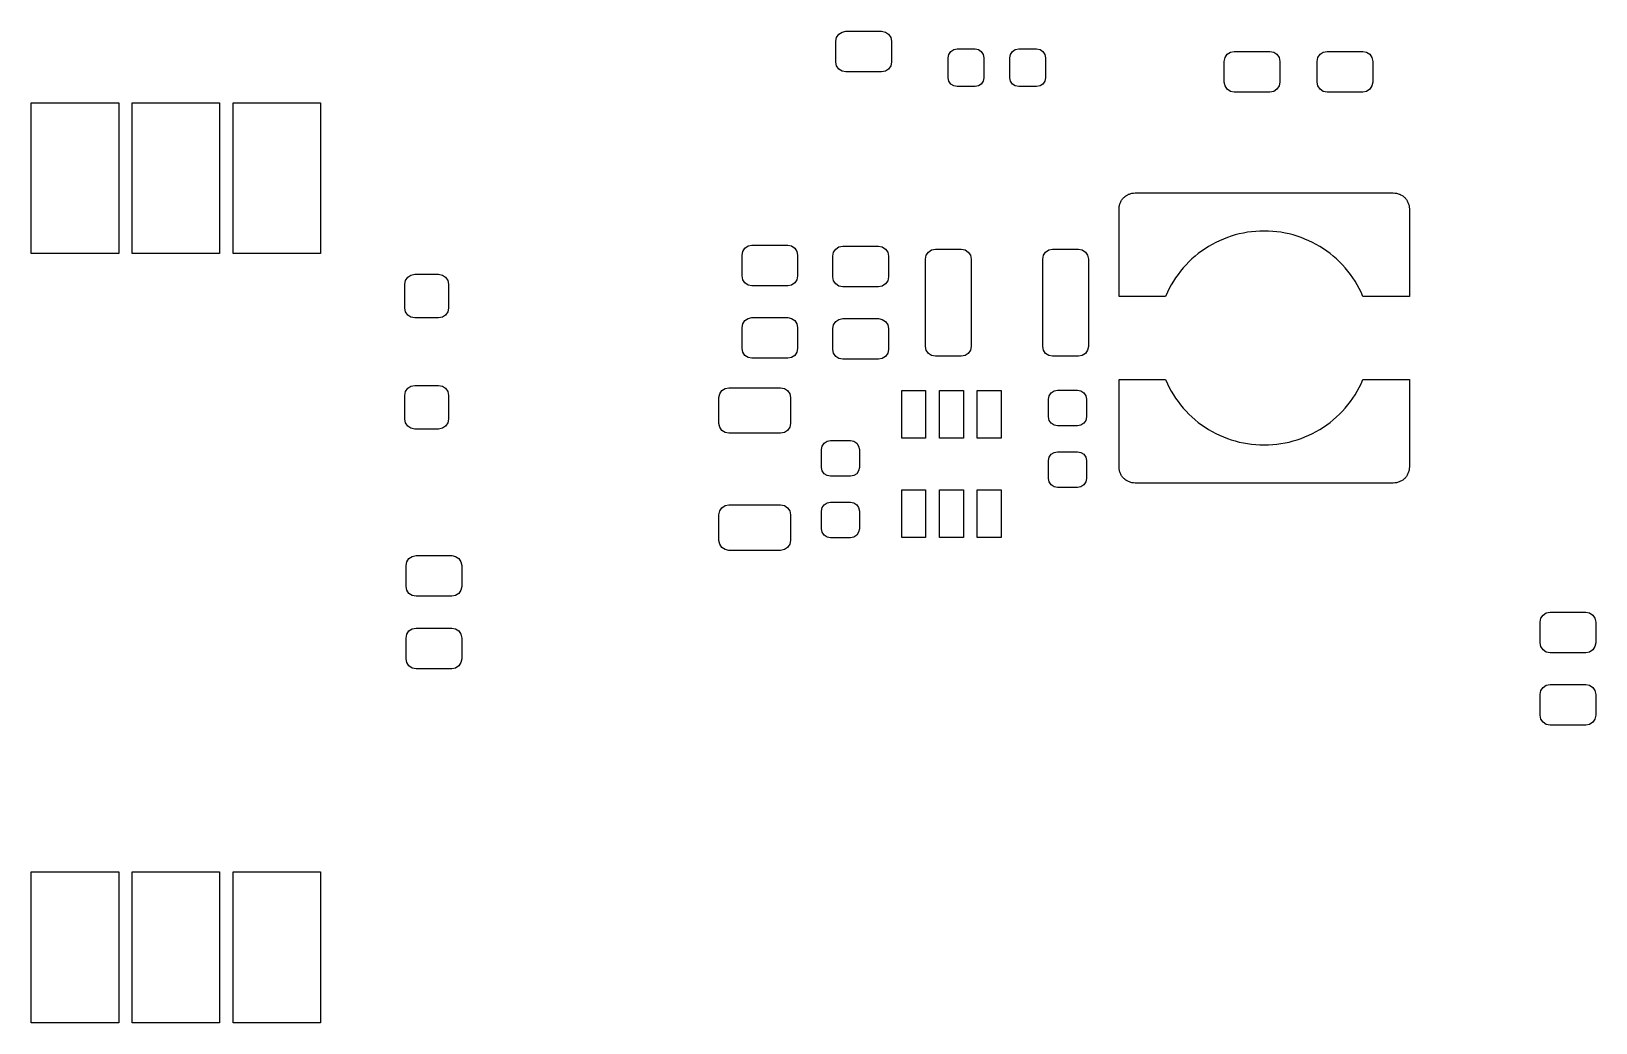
# Model space of a CAD drawing. Header units: millimetres. Extents: x 58.4 to 140.9, y -102.5 to -49.5.
# Drawn here: x 101.55 to 140.93, y -98.41 to -73.42 of the extents above; entities that cross this region are included whole.
import ezdxf

# ---------------------------------------------------------------- set-up
doc = ezdxf.new("R2010")
doc.units = ezdxf.units.MM
doc.layers.add('F.Paste', color=253, linetype='CONTINUOUS', true_color=0xb4a09a)

msp = doc.modelspace()

# ---------------------------------------------------------------- linework, layer by layer
at = {"layer": 'F.Paste', "linetype": 'CONTINUOUS'}
for p, q in [((121.8042, -73.675), (121.82323, -73.579329)), ((121.82323, -73.579329), (121.877423, -73.498223)), ((121.877423, -73.498223), (121.958529, -73.44403)), ((121.958529, -73.44403), (122.0542, -73.425)), ((122.0542, -73.425), (122.9542, -73.425)), ((122.9542, -73.425), (123.049871, -73.44403)), ((123.049871, -73.44403), (123.130977, -73.498223)), ((123.130977, -73.498223), (123.18517, -73.579329)), ((123.18517, -73.579329), (123.2042, -73.675)), ((121.8042, -74.2), (121.8042, -73.675)), ((123.2042, -73.675), (123.2042, -74.2)), ((124.632, -74.0958), (124.649127, -74.009696)), ((124.649127, -74.009696), (124.697901, -73.936701)), ((124.697901, -73.936701), (124.770896, -73.887927)), ((124.770896, -73.887927), (124.857, -73.8708)), ((124.857, -73.8708), (125.307, -73.8708)), ((125.307, -73.8708), (125.393104, -73.887927)), ((125.393104, -73.887927), (125.466099, -73.936701)), ((125.466099, -73.936701), (125.514873, -74.009696)), ((125.514873, -74.009696), (125.532, -74.0958)), ((126.182, -74.0958), (126.199127, -74.009696)), ((126.199127, -74.009696), (126.247901, -73.936701)), ((126.247901, -73.936701), (126.320896, -73.887927)), ((126.320896, -73.887927), (126.407, -73.8708)), ((126.407, -73.8708), (126.857, -73.8708)), ((126.857, -73.8708), (126.943104, -73.887927)), ((126.943104, -73.887927), (127.016099, -73.936701)), ((127.016099, -73.936701), (127.064873, -74.009696)), ((127.064873, -74.009696), (127.082, -74.0958)), ((131.60123, -74.087329), (131.655423, -74.006223)), ((131.655423, -74.006223), (131.736529, -73.95203)), ((131.736529, -73.95203), (131.8322, -73.933)), ((131.8322, -73.933), (132.7322, -73.933)), ((132.7322, -73.933), (132.827871, -73.95203)), ((132.827871, -73.95203), (132.908977, -74.006223)), ((132.908977, -74.006223), (132.96317, -74.087329)), ((133.93903, -74.087329), (133.993223, -74.006223)), ((133.993223, -74.006223), (134.074329, -73.95203)), ((134.074329, -73.95203), (134.17, -73.933)), ((134.17, -73.933), (135.07, -73.933)), ((135.07, -73.933), (135.165671, -73.95203)), ((135.165671, -73.95203), (135.246777, -74.006223)), ((135.246777, -74.006223), (135.30097, -74.087329)), ((121.82323, -74.295671), (121.8042, -74.2)), ((121.877423, -74.376777), (121.82323, -74.295671)), ((121.958529, -74.43097), (121.877423, -74.376777)), ((122.0542, -74.45), (121.958529, -74.43097)), ((123.049871, -74.43097), (122.9542, -74.45)), ((123.130977, -74.376777), (123.049871, -74.43097)), ((123.18517, -74.295671), (123.130977, -74.376777)), ((123.2042, -74.2), (123.18517, -74.295671)), ((124.632, -74.5958), (124.632, -74.0958)), ((125.532, -74.0958), (125.532, -74.5958)), ((126.182, -74.5958), (126.182, -74.0958)), ((127.082, -74.0958), (127.082, -74.5958)), ((131.5822, -74.183), (131.60123, -74.087329)), ((131.5822, -74.708), (131.5822, -74.183)), ((132.96317, -74.087329), (132.9822, -74.183)), ((132.9822, -74.183), (132.9822, -74.708)), ((133.92, -74.183), (133.93903, -74.087329)), ((133.92, -74.708), (133.92, -74.183)), ((135.30097, -74.087329), (135.32, -74.183)), ((135.32, -74.183), (135.32, -74.708)), ((122.9542, -74.45), (122.0542, -74.45)), ((124.649127, -74.681904), (124.632, -74.5958)), ((124.697901, -74.754899), (124.649127, -74.681904)), ((124.770896, -74.803673), (124.697901, -74.754899)), ((124.857, -74.8208), (124.770896, -74.803673)), ((125.307, -74.8208), (124.857, -74.8208)), ((125.393104, -74.803673), (125.307, -74.8208)), ((125.466099, -74.754899), (125.393104, -74.803673)), ((125.514873, -74.681904), (125.466099, -74.754899)), ((125.532, -74.5958), (125.514873, -74.681904)), ((126.199127, -74.681904), (126.182, -74.5958)), ((126.247901, -74.754899), (126.199127, -74.681904)), ((126.320896, -74.803673), (126.247901, -74.754899)), ((126.407, -74.8208), (126.320896, -74.803673)), ((126.857, -74.8208), (126.407, -74.8208)), ((126.943104, -74.803673), (126.857, -74.8208)), ((127.016099, -74.754899), (126.943104, -74.803673)), ((127.064873, -74.681904), (127.016099, -74.754899)), ((127.082, -74.5958), (127.064873, -74.681904)), ((131.60123, -74.803671), (131.5822, -74.708)), ((131.655423, -74.884777), (131.60123, -74.803671)), ((132.96317, -74.803671), (132.908977, -74.884777)), ((132.9822, -74.708), (132.96317, -74.803671)), ((133.93903, -74.803671), (133.92, -74.708)), ((133.993223, -74.884777), (133.93903, -74.803671)), ((135.30097, -74.803671), (135.246777, -74.884777)), ((135.32, -74.708), (135.30097, -74.803671)), ((101.548312, -79.025179), (101.548312, -75.225179)), ((101.548312, -75.225179), (103.748312, -75.225179)), ((103.748312, -75.225179), (103.748312, -79.025179)), ((104.088312, -79.025179), (104.088312, -75.225179)), ((104.088312, -75.225179), (106.288312, -75.225179)), ((106.288312, -75.225179), (106.288312, -79.025179)), ((106.628312, -79.025179), (106.628312, -75.225179)), ((106.628312, -75.225179), (108.828312, -75.225179)), ((108.828312, -75.225179), (108.828312, -79.025179)), ((131.736529, -74.93897), (131.655423, -74.884777)), ((131.8322, -74.958), (131.736529, -74.93897)), ((132.7322, -74.958), (131.8322, -74.958)), ((132.827871, -74.93897), (132.7322, -74.958)), ((132.908977, -74.884777), (132.827871, -74.93897)), ((134.074329, -74.93897), (133.993223, -74.884777)), ((134.17, -74.958), (134.074329, -74.93897)), ((135.07, -74.958), (134.17, -74.958)), ((135.165671, -74.93897), (135.07, -74.958)), ((135.246777, -74.884777), (135.165671, -74.93897)), ((129.066707, -77.602237), (129.082707, -77.588237)), ((129.082707, -77.588237), (129.082963, -77.588028)), ((129.082963, -77.588028), (129.099963, -77.575028)), ((129.099963, -77.575028), (129.100284, -77.574802)), ((129.100284, -77.574802), (129.117284, -77.563802)), ((129.117284, -77.563802), (129.117393, -77.563734)), ((129.117393, -77.563734), (129.135393, -77.552734)), ((129.135393, -77.552734), (129.135572, -77.552629)), ((129.135572, -77.552629), (129.153572, -77.542629)), ((129.153572, -77.542629), (129.15386, -77.542481)), ((129.15386, -77.542481), (129.17286, -77.533481)), ((129.17286, -77.533481), (129.173143, -77.533358)), ((129.173143, -77.533358), (129.193143, -77.525358)), ((129.193143, -77.525358), (129.193271, -77.525308)), ((129.193271, -77.525308), (129.212271, -77.518308)), ((129.212271, -77.518308), (129.212563, -77.518211)), ((129.212563, -77.518211), (129.232563, -77.512211)), ((129.232563, -77.512211), (129.232842, -77.512136)), ((129.232842, -77.512136), (129.253842, -77.507136)), ((129.253842, -77.507136), (129.254019, -77.507097)), ((129.254019, -77.507097), (129.274019, -77.503097)), ((129.274019, -77.503097), (129.274293, -77.50305)), ((129.274293, -77.50305), (129.295293, -77.50005)), ((129.295293, -77.50005), (129.295762, -77.500006)), ((129.295762, -77.500006), (129.337762, -77.498006)), ((129.337762, -77.498006), (129.338, -77.498)), ((129.338, -77.498), (135.838, -77.498)), ((135.838, -77.498), (135.838238, -77.498006)), ((135.838238, -77.498006), (135.880238, -77.500006)), ((135.880238, -77.500006), (135.880707, -77.50005)), ((135.880707, -77.50005), (135.901707, -77.50305)), ((135.901707, -77.50305), (135.901981, -77.503097)), ((135.901981, -77.503097), (135.921981, -77.507097)), ((135.921981, -77.507097), (135.922158, -77.507136)), ((135.922158, -77.507136), (135.943158, -77.512136)), ((135.943158, -77.512136), (135.943437, -77.512211)), ((135.943437, -77.512211), (135.963437, -77.518211)), ((135.963437, -77.518211), (135.963729, -77.518308)), ((135.963729, -77.518308), (135.982729, -77.525308)), ((135.982729, -77.525308), (135.982857, -77.525358)), ((135.982857, -77.525358), (136.002857, -77.533358)), ((136.002857, -77.533358), (136.00314, -77.533481)), ((136.00314, -77.533481), (136.02214, -77.542481)), ((136.02214, -77.542481), (136.022428, -77.542629)), ((136.022428, -77.542629), (136.040428, -77.552629)), ((136.040428, -77.552629), (136.040607, -77.552734)), ((136.040607, -77.552734), (136.058607, -77.563734)), ((136.058607, -77.563734), (136.058716, -77.563802)), ((136.058716, -77.563802), (136.075716, -77.574802)), ((136.075716, -77.574802), (136.076037, -77.575028)), ((136.076037, -77.575028), (136.093037, -77.588028)), ((136.093037, -77.588028), (136.093293, -77.588237)), ((136.093293, -77.588237), (136.109293, -77.602237)), ((128.933, -77.903), (128.933006, -77.902762)), ((128.933, -80.103), (128.933, -77.903)), ((128.933006, -77.902762), (128.935006, -77.860762)), ((128.935006, -77.860762), (128.93505, -77.860293)), ((128.93505, -77.860293), (128.93805, -77.839293)), ((128.93805, -77.839293), (128.938097, -77.839019)), ((128.938097, -77.839019), (128.942097, -77.819019)), ((128.942097, -77.819019), (128.942136, -77.818842)), ((128.942136, -77.818842), (128.947136, -77.797842)), ((128.947136, -77.797842), (128.947211, -77.797563)), ((128.947211, -77.797563), (128.953211, -77.777563)), ((128.953211, -77.777563), (128.953308, -77.777271)), ((128.953308, -77.777271), (128.960308, -77.758271)), ((128.960308, -77.758271), (128.960358, -77.758143)), ((128.960358, -77.758143), (128.968358, -77.738143)), ((128.968358, -77.738143), (128.968481, -77.73786)), ((128.968481, -77.73786), (128.977481, -77.71886)), ((128.977481, -77.71886), (128.977629, -77.718572)), ((128.977629, -77.718572), (128.987629, -77.700572)), ((128.987629, -77.700572), (128.987734, -77.700393)), ((128.987734, -77.700393), (128.998734, -77.682393)), ((128.998734, -77.682393), (128.998802, -77.682284)), ((128.998802, -77.682284), (129.009802, -77.665284)), ((129.009802, -77.665284), (129.010028, -77.664963)), ((129.010028, -77.664963), (129.023028, -77.647963)), ((129.023028, -77.647963), (129.023237, -77.647707)), ((129.023237, -77.647707), (129.037237, -77.631707)), ((129.037237, -77.631707), (129.037345, -77.631588)), ((129.037345, -77.631588), (129.051345, -77.616588)), ((129.051345, -77.616588), (129.051588, -77.616345)), ((129.051588, -77.616345), (129.066588, -77.602345)), ((129.066588, -77.602345), (129.066707, -77.602237)), ((136.109293, -77.602237), (136.109412, -77.602345)), ((136.109412, -77.602345), (136.124412, -77.616345)), ((136.124412, -77.616345), (136.124655, -77.616588)), ((136.124655, -77.616588), (136.138655, -77.631588)), ((136.138655, -77.631588), (136.138763, -77.631707)), ((136.138763, -77.631707), (136.152763, -77.647707)), ((136.152763, -77.647707), (136.152972, -77.647963)), ((136.152972, -77.647963), (136.165972, -77.664963)), ((136.165972, -77.664963), (136.166198, -77.665284)), ((136.166198, -77.665284), (136.177198, -77.682284)), ((136.177198, -77.682284), (136.177266, -77.682393)), ((136.177266, -77.682393), (136.188266, -77.700393)), ((136.188266, -77.700393), (136.188371, -77.700572)), ((136.188371, -77.700572), (136.198371, -77.718572)), ((136.198371, -77.718572), (136.198519, -77.71886)), ((136.198519, -77.71886), (136.207519, -77.73786)), ((136.207519, -77.73786), (136.207642, -77.738143)), ((136.207642, -77.738143), (136.215642, -77.758143)), ((136.215642, -77.758143), (136.215692, -77.758271)), ((136.215692, -77.758271), (136.222692, -77.777271)), ((136.222692, -77.777271), (136.222789, -77.777563)), ((136.222789, -77.777563), (136.228789, -77.797563)), ((136.228789, -77.797563), (136.228864, -77.797842)), ((136.228864, -77.797842), (136.233864, -77.818842)), ((136.233864, -77.818842), (136.233903, -77.819019)), ((136.233903, -77.819019), (136.237903, -77.839019)), ((136.237903, -77.839019), (136.23795, -77.839293)), ((136.23795, -77.839293), (136.24095, -77.860293)), ((136.24095, -77.860293), (136.240994, -77.860762)), ((136.240994, -77.860762), (136.242994, -77.902762)), ((136.242994, -77.902762), (136.243, -77.903)), ((136.243, -77.903), (136.243, -80.103)), ((131.371267, -78.746458), (131.278414, -78.796379)), ((131.465081, -78.701546), (131.371267, -78.746458)), ((131.561885, -78.659631), (131.465081, -78.701546)), ((131.659722, -78.621695), (131.561885, -78.659631)), ((131.758534, -78.587759), (131.659722, -78.621695)), ((131.858347, -78.557816), (131.758534, -78.587759)), ((131.960165, -78.530864), (131.858347, -78.557816)), ((132.062966, -78.508906), (131.960165, -78.530864)), ((132.165769, -78.490941), (132.062966, -78.508906)), ((132.269609, -78.475964), (132.165769, -78.490941)), ((132.37436, -78.465987), (132.269609, -78.475964)), ((132.478201, -78.459996), (132.37436, -78.465987)), ((132.588, -78.458), (132.478201, -78.459996)), ((132.697798, -78.459996), (132.588, -78.458)), ((132.801639, -78.465987), (132.697798, -78.459996)), ((132.90639, -78.475964), (132.801639, -78.465987)), ((133.01023, -78.490941), (132.90639, -78.475964)), ((133.113033, -78.508906), (133.01023, -78.490941)), ((133.215834, -78.530864), (133.113033, -78.508906)), ((133.317653, -78.557816), (133.215834, -78.530864)), ((133.417465, -78.587759), (133.317653, -78.557816)), ((133.516277, -78.621695), (133.417465, -78.587759)), ((133.614114, -78.659631), (133.516277, -78.621695)), ((133.710918, -78.701546), (133.614114, -78.659631)), ((133.804732, -78.746458), (133.710918, -78.701546)), ((133.897585, -78.796379), (133.804732, -78.746458)), ((103.748312, -79.025179), (101.548312, -79.025179)), ((106.288312, -79.025179), (104.088312, -79.025179)), ((108.828312, -79.025179), (106.628312, -79.025179)), ((119.442, -79.0655), (119.46103, -78.969829)), ((119.442, -79.5905), (119.442, -79.0655)), ((119.46103, -78.969829), (119.515223, -78.888723)), ((119.515223, -78.888723), (119.596329, -78.83453)), ((119.596329, -78.83453), (119.692, -78.8155)), ((119.692, -78.8155), (120.592, -78.8155)), ((120.592, -78.8155), (120.687671, -78.83453)), ((120.687671, -78.83453), (120.768777, -78.888723)), ((120.768777, -78.888723), (120.82297, -78.969829)), ((120.82297, -78.969829), (120.842, -79.0655)), ((120.842, -79.0655), (120.842, -79.5905)), ((121.728, -79.089), (121.74703, -78.993329)), ((121.728, -79.614), (121.728, -79.089)), ((121.74703, -78.993329), (121.801223, -78.912223)), ((121.801223, -78.912223), (121.882329, -78.85803)), ((121.882329, -78.85803), (121.978, -78.839)), ((121.978, -78.839), (122.878, -78.839)), ((122.878, -78.839), (122.973671, -78.85803)), ((122.973671, -78.85803), (123.054777, -78.912223)), ((123.054777, -78.912223), (123.10897, -78.993329)), ((123.10897, -78.993329), (123.128, -79.089)), ((123.128, -79.089), (123.128, -79.614)), ((124.061, -79.164), (124.08003, -79.068329)), ((124.061, -81.364), (124.061, -79.164)), ((124.08003, -79.068329), (124.134223, -78.987223)), ((124.134223, -78.987223), (124.215329, -78.93303)), ((124.215329, -78.93303), (124.311, -78.914)), ((124.311, -78.914), (124.961, -78.914)), ((124.961, -78.914), (125.056671, -78.93303)), ((125.056671, -78.93303), (125.137777, -78.987223)), ((125.137777, -78.987223), (125.19197, -79.068329)), ((125.19197, -79.068329), (125.211, -79.164)), ((125.211, -79.164), (125.211, -81.364)), ((127.011, -79.164), (127.03003, -79.068329)), ((127.011, -81.364), (127.011, -79.164)), ((127.03003, -79.068329), (127.084223, -78.987223)), ((127.084223, -78.987223), (127.165329, -78.93303)), ((127.165329, -78.93303), (127.261, -78.914)), ((127.261, -78.914), (127.911, -78.914)), ((127.911, -78.914), (128.006671, -78.93303)), ((128.006671, -78.93303), (128.087777, -78.987223)), ((128.087777, -78.987223), (128.14197, -79.068329)), ((128.14197, -79.068329), (128.161, -79.164)), ((128.161, -79.164), (128.161, -81.364)), ((130.769389, -79.162676), (130.693493, -79.234578)), ((130.848242, -79.092807), (130.769389, -79.162676)), ((130.929073, -79.026945), (130.848242, -79.092807)), ((131.012917, -78.964061), (130.929073, -79.026945)), ((131.099775, -78.904159), (131.012917, -78.964061)), ((131.187576, -78.848286), (131.099775, -78.904159)), ((131.278414, -78.796379), (131.187576, -78.848286)), ((133.988423, -78.848286), (133.897585, -78.796379)), ((134.076224, -78.904159), (133.988423, -78.848286)), ((134.163082, -78.964061), (134.076224, -78.904159)), ((134.246926, -79.026945), (134.163082, -78.964061)), ((134.327757, -79.092807), (134.246926, -79.026945)), ((134.40661, -79.162676), (134.327757, -79.092807)), ((134.482506, -79.234578), (134.40661, -79.162676)), ((111.10533, -79.566776), (111.201001, -79.547746)), ((111.201001, -79.547746), (111.801001, -79.547746)), ((111.801001, -79.547746), (111.896672, -79.566776)), ((130.419016, -79.550979), (130.358143, -79.636801)), ((130.482907, -79.468121), (130.419016, -79.550979)), ((130.54979, -79.387262), (130.482907, -79.468121)), ((130.619643, -79.309426), (130.54979, -79.387262)), ((130.693493, -79.234578), (130.619643, -79.309426)), ((134.556356, -79.309426), (134.482506, -79.234578)), ((134.626209, -79.387262), (134.556356, -79.309426)), ((134.693092, -79.468121), (134.626209, -79.387262)), ((134.756983, -79.550979), (134.693092, -79.468121)), ((134.817856, -79.636801), (134.756983, -79.550979)), ((110.951001, -79.797746), (110.970031, -79.702075)), ((110.951001, -80.397746), (110.951001, -79.797746)), ((110.970031, -79.702075), (111.024224, -79.620969)), ((111.024224, -79.620969), (111.10533, -79.566776)), ((111.896672, -79.566776), (111.977778, -79.620969)), ((111.977778, -79.620969), (112.031971, -79.702075)), ((112.031971, -79.702075), (112.051001, -79.797746)), ((112.051001, -79.797746), (112.051001, -80.397746)), ((119.46103, -79.686171), (119.442, -79.5905)), ((119.515223, -79.767277), (119.46103, -79.686171)), ((119.596329, -79.82147), (119.515223, -79.767277)), ((119.692, -79.8405), (119.596329, -79.82147)), ((120.592, -79.8405), (119.692, -79.8405)), ((120.687671, -79.82147), (120.592, -79.8405)), ((120.768777, -79.767277), (120.687671, -79.82147)), ((120.82297, -79.686171), (120.768777, -79.767277)), ((120.842, -79.5905), (120.82297, -79.686171)), ((121.74703, -79.709671), (121.728, -79.614)), ((121.801223, -79.790777), (121.74703, -79.709671)), ((121.882329, -79.84497), (121.801223, -79.790777)), ((121.978, -79.864), (121.882329, -79.84497)), ((122.878, -79.864), (121.978, -79.864)), ((122.973671, -79.84497), (122.878, -79.864)), ((123.054777, -79.790777), (122.973671, -79.84497)), ((123.10897, -79.709671), (123.054777, -79.790777)), ((123.128, -79.614), (123.10897, -79.709671)), ((130.197443, -79.906295), (130.151533, -80.000111)), ((130.24735, -79.814465), (130.197443, -79.906295)), ((130.301229, -79.724667), (130.24735, -79.814465)), ((130.358143, -79.636801), (130.301229, -79.724667)), ((134.87477, -79.724667), (134.817856, -79.636801)), ((134.928649, -79.814465), (134.87477, -79.724667)), ((134.978556, -79.906295), (134.928649, -79.814465)), ((135.024466, -80.000111), (134.978556, -79.906295)), ((128.934464, -80.106536), (128.933, -80.103)), ((128.938, -80.108), (128.934464, -80.106536)), ((130.1, -80.108), (128.938, -80.108)), ((130.101783, -80.107671), (130.1, -80.108)), ((130.104564, -80.105043), (130.101783, -80.107671)), ((130.151533, -80.000111), (130.104564, -80.105043)), ((135.071436, -80.105043), (135.024466, -80.000111)), ((135.072464, -80.106536), (135.071436, -80.105043)), ((135.076, -80.108), (135.072464, -80.106536)), ((136.238, -80.108), (135.076, -80.108)), ((136.241536, -80.106536), (136.238, -80.108)), ((136.243, -80.103), (136.241536, -80.106536)), ((110.970031, -80.493417), (110.951001, -80.397746)), ((111.024224, -80.574523), (110.970031, -80.493417)), ((111.10533, -80.628716), (111.024224, -80.574523)), ((111.201001, -80.647746), (111.10533, -80.628716)), ((111.801001, -80.647746), (111.201001, -80.647746)), ((111.896672, -80.628716), (111.801001, -80.647746)), ((111.977778, -80.574523), (111.896672, -80.628716)), ((112.031971, -80.493417), (111.977778, -80.574523)), ((112.051001, -80.397746), (112.031971, -80.493417)), ((119.46103, -80.794829), (119.515223, -80.713723)), ((119.515223, -80.713723), (119.596329, -80.65953)), ((119.596329, -80.65953), (119.692, -80.6405)), ((119.692, -80.6405), (120.592, -80.6405)), ((120.592, -80.6405), (120.687671, -80.65953)), ((120.687671, -80.65953), (120.768777, -80.713723)), ((120.768777, -80.713723), (120.82297, -80.794829)), ((121.74703, -80.818329), (121.801223, -80.737223)), ((121.801223, -80.737223), (121.882329, -80.68303)), ((121.882329, -80.68303), (121.978, -80.664)), ((121.978, -80.664), (122.878, -80.664)), ((122.878, -80.664), (122.973671, -80.68303)), ((122.973671, -80.68303), (123.054777, -80.737223)), ((123.054777, -80.737223), (123.10897, -80.818329)), ((119.442, -80.8905), (119.46103, -80.794829)), ((119.442, -81.4155), (119.442, -80.8905)), ((120.82297, -80.794829), (120.842, -80.8905)), ((120.842, -80.8905), (120.842, -81.4155)), ((121.728, -80.914), (121.74703, -80.818329)), ((121.728, -81.439), (121.728, -80.914)), ((123.10897, -80.818329), (123.128, -80.914)), ((123.128, -80.914), (123.128, -81.439)), ((119.46103, -81.511171), (119.442, -81.4155)), ((119.515223, -81.592277), (119.46103, -81.511171)), ((120.82297, -81.511171), (120.768777, -81.592277)), ((120.842, -81.4155), (120.82297, -81.511171)), ((121.74703, -81.534671), (121.728, -81.439)), ((123.128, -81.439), (123.10897, -81.534671)), ((124.08003, -81.459671), (124.061, -81.364)), ((124.134223, -81.540777), (124.08003, -81.459671)), ((125.19197, -81.459671), (125.137777, -81.540777)), ((125.211, -81.364), (125.19197, -81.459671)), ((127.03003, -81.459671), (127.011, -81.364)), ((127.084223, -81.540777), (127.03003, -81.459671)), ((128.14197, -81.459671), (128.087777, -81.540777)), ((128.161, -81.364), (128.14197, -81.459671)), ((119.596329, -81.64647), (119.515223, -81.592277)), ((119.692, -81.6655), (119.596329, -81.64647)), ((120.592, -81.6655), (119.692, -81.6655)), ((120.687671, -81.64647), (120.592, -81.6655)), ((120.768777, -81.592277), (120.687671, -81.64647)), ((121.801223, -81.615777), (121.74703, -81.534671)), ((121.882329, -81.66997), (121.801223, -81.615777)), ((121.978, -81.689), (121.882329, -81.66997)), ((122.878, -81.689), (121.978, -81.689)), ((122.973671, -81.66997), (122.878, -81.689)), ((123.054777, -81.615777), (122.973671, -81.66997)), ((123.10897, -81.534671), (123.054777, -81.615777)), ((124.215329, -81.59497), (124.134223, -81.540777)), ((124.311, -81.614), (124.215329, -81.59497)), ((124.961, -81.614), (124.311, -81.614)), ((125.056671, -81.59497), (124.961, -81.614)), ((125.137777, -81.540777), (125.056671, -81.59497)), ((127.165329, -81.59497), (127.084223, -81.540777)), ((127.261, -81.614), (127.165329, -81.59497)), ((127.911, -81.614), (127.261, -81.614)), ((128.006671, -81.59497), (127.911, -81.614)), ((128.087777, -81.540777), (128.006671, -81.59497)), ((128.933, -82.203), (128.934464, -82.199464)), ((128.933, -84.403), (128.933, -82.203)), ((128.934464, -82.199464), (128.938, -82.198)), ((128.938, -82.198), (130.1, -82.198)), ((130.1, -82.198), (130.103536, -82.199464)), ((130.103536, -82.199464), (130.104564, -82.200957)), ((130.104564, -82.200957), (130.151533, -82.305888)), ((130.151533, -82.305888), (130.197443, -82.399704)), ((134.978556, -82.399704), (135.024466, -82.305888)), ((135.024466, -82.305888), (135.071436, -82.200957)), ((135.071436, -82.200957), (135.074217, -82.198329)), ((135.074217, -82.198329), (135.076, -82.198)), ((135.076, -82.198), (136.238, -82.198)), ((136.238, -82.198), (136.241536, -82.199464)), ((136.241536, -82.199464), (136.243, -82.203)), ((136.243, -82.203), (136.243, -84.403)), ((110.951001, -82.597746), (110.970031, -82.502075)), ((110.951001, -83.197746), (110.951001, -82.597746)), ((110.970031, -82.502075), (111.024224, -82.420969)), ((111.024224, -82.420969), (111.10533, -82.366776)), ((111.10533, -82.366776), (111.201001, -82.347746)), ((111.201001, -82.347746), (111.801001, -82.347746)), ((111.801001, -82.347746), (111.896672, -82.366776)), ((111.896672, -82.366776), (111.977778, -82.420969)), ((111.977778, -82.420969), (112.031971, -82.502075)), ((112.031971, -82.502075), (112.051001, -82.597746)), ((112.051001, -82.597746), (112.051001, -83.197746)), ((118.861, -82.655), (118.88003, -82.559329)), ((118.861, -83.305), (118.861, -82.655)), ((118.88003, -82.559329), (118.934223, -82.478223)), ((118.934223, -82.478223), (119.015329, -82.42403)), ((119.015329, -82.42403), (119.111, -82.405)), ((119.111, -82.405), (120.411, -82.405)), ((120.411, -82.405), (120.506671, -82.42403)), ((120.506671, -82.42403), (120.587777, -82.478223)), ((120.587777, -82.478223), (120.64197, -82.559329)), ((120.64197, -82.559329), (120.661, -82.655)), ((120.661, -82.655), (120.661, -83.305)), ((123.464, -83.678), (123.464, -82.478)), ((123.464, -82.478), (124.064, -82.478)), ((124.064, -82.478), (124.064, -83.678)), ((124.414, -83.678), (124.414, -82.478)), ((124.414, -82.478), (125.014, -82.478)), ((125.014, -82.478), (125.014, -83.678)), ((125.364, -83.678), (125.364, -82.478)), ((125.364, -82.478), (125.964, -82.478)), ((125.964, -82.478), (125.964, -83.678)), ((127.16, -82.693), (127.177127, -82.606896)), ((127.16, -83.143), (127.16, -82.693)), ((127.177127, -82.606896), (127.225901, -82.533901)), ((127.225901, -82.533901), (127.298896, -82.485127)), ((127.298896, -82.485127), (127.385, -82.468)), ((127.385, -82.468), (127.885, -82.468)), ((127.885, -82.468), (127.971104, -82.485127)), ((127.971104, -82.485127), (128.044099, -82.533901)), ((128.044099, -82.533901), (128.092873, -82.606896)), ((128.092873, -82.606896), (128.11, -82.693)), ((128.11, -82.693), (128.11, -83.143)), ((130.197443, -82.399704), (130.24735, -82.491534)), ((130.24735, -82.491534), (130.301229, -82.581332)), ((130.301229, -82.581332), (130.358143, -82.669198)), ((130.358143, -82.669198), (130.419016, -82.75502)), ((134.756983, -82.75502), (134.817856, -82.669198)), ((134.817856, -82.669198), (134.87477, -82.581332)), ((134.87477, -82.581332), (134.928649, -82.491534)), ((134.928649, -82.491534), (134.978556, -82.399704)), ((130.419016, -82.75502), (130.482907, -82.837878)), ((130.482907, -82.837878), (130.54979, -82.918737)), ((130.54979, -82.918737), (130.619643, -82.996573)), ((130.619643, -82.996573), (130.693493, -83.071421)), ((130.693493, -83.071421), (130.769389, -83.143323)), ((134.40661, -83.143323), (134.482506, -83.071421)), ((134.482506, -83.071421), (134.556356, -82.996573)), ((134.556356, -82.996573), (134.626209, -82.918737)), ((134.626209, -82.918737), (134.693092, -82.837878)), ((134.693092, -82.837878), (134.756983, -82.75502)), ((110.970031, -83.293417), (110.951001, -83.197746)), ((111.024224, -83.374523), (110.970031, -83.293417)), ((111.10533, -83.428716), (111.024224, -83.374523)), ((111.201001, -83.447746), (111.10533, -83.428716)), ((111.801001, -83.447746), (111.201001, -83.447746)), ((111.896672, -83.428716), (111.801001, -83.447746)), ((111.977778, -83.374523), (111.896672, -83.428716)), ((112.031971, -83.293417), (111.977778, -83.374523)), ((112.051001, -83.197746), (112.031971, -83.293417)), ((118.88003, -83.400671), (118.861, -83.305)), ((118.934223, -83.481777), (118.88003, -83.400671)), ((119.015329, -83.53597), (118.934223, -83.481777)), ((120.587777, -83.481777), (120.506671, -83.53597)), ((120.64197, -83.400671), (120.587777, -83.481777)), ((120.661, -83.305), (120.64197, -83.400671)), ((127.177127, -83.229104), (127.16, -83.143)), ((127.225901, -83.302099), (127.177127, -83.229104)), ((127.298896, -83.350873), (127.225901, -83.302099)), ((127.385, -83.368), (127.298896, -83.350873)), ((127.885, -83.368), (127.385, -83.368)), ((127.971104, -83.350873), (127.885, -83.368)), ((128.044099, -83.302099), (127.971104, -83.350873)), ((128.092873, -83.229104), (128.044099, -83.302099)), ((128.11, -83.143), (128.092873, -83.229104)), ((130.769389, -83.143323), (130.848242, -83.213192)), ((130.848242, -83.213192), (130.929073, -83.279054)), ((130.929073, -83.279054), (131.012917, -83.341938)), ((131.012917, -83.341938), (131.099775, -83.40184)), ((131.099775, -83.40184), (131.187576, -83.457713)), ((131.187576, -83.457713), (131.278414, -83.509621)), ((133.897585, -83.509621), (133.988423, -83.457713)), ((133.988423, -83.457713), (134.076224, -83.40184)), ((134.076224, -83.40184), (134.163082, -83.341938)), ((134.163082, -83.341938), (134.246926, -83.279054)), ((134.246926, -83.279054), (134.327757, -83.213192)), ((134.327757, -83.213192), (134.40661, -83.143323)), ((119.111, -83.555), (119.015329, -83.53597)), ((120.411, -83.555), (119.111, -83.555)), ((120.506671, -83.53597), (120.411, -83.555)), ((121.445, -83.963), (121.462127, -83.876896)), ((121.462127, -83.876896), (121.510901, -83.803901)), ((121.510901, -83.803901), (121.583896, -83.755127)), ((121.583896, -83.755127), (121.67, -83.738)), ((121.67, -83.738), (122.17, -83.738)), ((122.17, -83.738), (122.256104, -83.755127)), ((122.256104, -83.755127), (122.329099, -83.803901)), ((122.329099, -83.803901), (122.377873, -83.876896)), ((122.377873, -83.876896), (122.395, -83.963)), ((124.064, -83.678), (123.464, -83.678)), ((125.014, -83.678), (124.414, -83.678)), ((125.964, -83.678), (125.364, -83.678)), ((131.278414, -83.509621), (131.371267, -83.559541)), ((131.371267, -83.559541), (131.465081, -83.604453)), ((131.465081, -83.604453), (131.561885, -83.646368)), ((131.561885, -83.646368), (131.659722, -83.684304)), ((131.659722, -83.684304), (131.758534, -83.71824)), ((131.758534, -83.71824), (131.858347, -83.748184)), ((131.858347, -83.748184), (131.960165, -83.775135)), ((131.960165, -83.775135), (132.062966, -83.797093)), ((132.062966, -83.797093), (132.165769, -83.815058)), ((132.165769, -83.815058), (132.269609, -83.830035)), ((132.269609, -83.830035), (132.37436, -83.840012)), ((132.37436, -83.840012), (132.478201, -83.846003)), ((132.478201, -83.846003), (132.588, -83.847999)), ((132.588, -83.847999), (132.697798, -83.846003)), ((132.697798, -83.846003), (132.801639, -83.840012)), ((132.801639, -83.840012), (132.90639, -83.830035)), ((132.90639, -83.830035), (133.01023, -83.815058)), ((133.01023, -83.815058), (133.113033, -83.797093)), ((133.113033, -83.797093), (133.215834, -83.775135)), ((133.215834, -83.775135), (133.317653, -83.748184)), ((133.317653, -83.748184), (133.417465, -83.71824)), ((133.417465, -83.71824), (133.516277, -83.684304)), ((133.516277, -83.684304), (133.614114, -83.646368)), ((133.614114, -83.646368), (133.710918, -83.604453)), ((133.710918, -83.604453), (133.804732, -83.559541)), ((133.804732, -83.559541), (133.897585, -83.509621)), ((121.445, -84.413), (121.445, -83.963)), ((122.395, -83.963), (122.395, -84.413)), ((127.16, -84.243), (127.177127, -84.156896)), ((127.16, -84.693), (127.16, -84.243)), ((127.177127, -84.156896), (127.225901, -84.083901)), ((127.225901, -84.083901), (127.298896, -84.035127)), ((127.298896, -84.035127), (127.385, -84.018)), ((127.385, -84.018), (127.885, -84.018)), ((127.885, -84.018), (127.971104, -84.035127)), ((127.971104, -84.035127), (128.044099, -84.083901)), ((128.044099, -84.083901), (128.092873, -84.156896)), ((128.092873, -84.156896), (128.11, -84.243)), ((128.11, -84.243), (128.11, -84.693)), ((121.462127, -84.499104), (121.445, -84.413)), ((121.510901, -84.572099), (121.462127, -84.499104)), ((121.583896, -84.620873), (121.510901, -84.572099)), ((121.67, -84.638), (121.583896, -84.620873)), ((122.17, -84.638), (121.67, -84.638)), ((122.256104, -84.620873), (122.17, -84.638)), ((122.329099, -84.572099), (122.256104, -84.620873)), ((122.377873, -84.499104), (122.329099, -84.572099)), ((122.395, -84.413), (122.377873, -84.499104)), ((128.933006, -84.403238), (128.933, -84.403)), ((128.935006, -84.445238), (128.933006, -84.403238)), ((128.93505, -84.445707), (128.935006, -84.445238)), ((128.93805, -84.466707), (128.93505, -84.445707)), ((128.938097, -84.466981), (128.93805, -84.466707)), ((128.942097, -84.486981), (128.938097, -84.466981)), ((128.942136, -84.487158), (128.942097, -84.486981)), ((128.947136, -84.508158), (128.942136, -84.487158)), ((128.947211, -84.508437), (128.947136, -84.508158)), ((128.953211, -84.528437), (128.947211, -84.508437)), ((128.953308, -84.528729), (128.953211, -84.528437)), ((128.960308, -84.547729), (128.953308, -84.528729)), ((128.960358, -84.547857), (128.960308, -84.547729)), ((128.968358, -84.567857), (128.960358, -84.547857)), ((128.968481, -84.56814), (128.968358, -84.567857)), ((128.977481, -84.58714), (128.968481, -84.56814)), ((128.977629, -84.587428), (128.977481, -84.58714)), ((128.987629, -84.605428), (128.977629, -84.587428)), ((128.987734, -84.605607), (128.987629, -84.605428)), ((128.998734, -84.623607), (128.987734, -84.605607)), ((128.998802, -84.623716), (128.998734, -84.623607)), ((129.009802, -84.640716), (128.998802, -84.623716)), ((129.010028, -84.641037), (129.009802, -84.640716)), ((129.023028, -84.658037), (129.010028, -84.641037)), ((129.023237, -84.658293), (129.023028, -84.658037)), ((129.037237, -84.674293), (129.023237, -84.658293)), ((129.037345, -84.674412), (129.037237, -84.674293)), ((129.051345, -84.689412), (129.037345, -84.674412)), ((136.138655, -84.674412), (136.124655, -84.689412)), ((136.138763, -84.674293), (136.138655, -84.674412)), ((136.152763, -84.658293), (136.138763, -84.674293)), ((136.152972, -84.658037), (136.152763, -84.658293)), ((136.165972, -84.641037), (136.152972, -84.658037)), ((136.166198, -84.640716), (136.165972, -84.641037)), ((136.177198, -84.623716), (136.166198, -84.640716)), ((136.177266, -84.623607), (136.177198, -84.623716)), ((136.188266, -84.605607), (136.177266, -84.623607)), ((136.188371, -84.605428), (136.188266, -84.605607)), ((136.198371, -84.587428), (136.188371, -84.605428)), ((136.198519, -84.58714), (136.198371, -84.587428)), ((136.207519, -84.56814), (136.198519, -84.58714)), ((136.207642, -84.567857), (136.207519, -84.56814)), ((136.215642, -84.547857), (136.207642, -84.567857)), ((136.215692, -84.547729), (136.215642, -84.547857)), ((136.222692, -84.528729), (136.215692, -84.547729)), ((136.222789, -84.528437), (136.222692, -84.528729)), ((136.228789, -84.508437), (136.222789, -84.528437)), ((136.228864, -84.508158), (136.228789, -84.508437)), ((136.233864, -84.487158), (136.228864, -84.508158)), ((136.233903, -84.486981), (136.233864, -84.487158)), ((136.237903, -84.466981), (136.233903, -84.486981)), ((136.23795, -84.466707), (136.237903, -84.466981)), ((136.24095, -84.445707), (136.23795, -84.466707)), ((136.240994, -84.445238), (136.24095, -84.445707)), ((136.242994, -84.403238), (136.240994, -84.445238)), ((136.243, -84.403), (136.242994, -84.403238)), ((123.464, -86.178), (123.464, -84.978)), ((123.464, -84.978), (124.064, -84.978)), ((124.064, -84.978), (124.064, -86.178)), ((124.414, -86.178), (124.414, -84.978)), ((124.414, -84.978), (125.014, -84.978)), ((125.014, -84.978), (125.014, -86.178)), ((125.364, -86.178), (125.364, -84.978)), ((125.364, -84.978), (125.964, -84.978)), ((125.964, -84.978), (125.964, -86.178)), ((127.177127, -84.779104), (127.16, -84.693)), ((127.225901, -84.852099), (127.177127, -84.779104)), ((127.298896, -84.900873), (127.225901, -84.852099)), ((127.385, -84.918), (127.298896, -84.900873)), ((127.885, -84.918), (127.385, -84.918)), ((127.971104, -84.900873), (127.885, -84.918)), ((128.044099, -84.852099), (127.971104, -84.900873)), ((128.092873, -84.779104), (128.044099, -84.852099)), ((128.11, -84.693), (128.092873, -84.779104)), ((129.051588, -84.689655), (129.051345, -84.689412)), ((129.066588, -84.703655), (129.051588, -84.689655)), ((129.066707, -84.703763), (129.066588, -84.703655)), ((129.082707, -84.717763), (129.066707, -84.703763)), ((129.082963, -84.717972), (129.082707, -84.717763)), ((129.099963, -84.730972), (129.082963, -84.717972)), ((129.100284, -84.731198), (129.099963, -84.730972)), ((129.117284, -84.742198), (129.100284, -84.731198)), ((129.117393, -84.742266), (129.117284, -84.742198)), ((129.135393, -84.753266), (129.117393, -84.742266)), ((129.135572, -84.753371), (129.135393, -84.753266)), ((129.153572, -84.763371), (129.135572, -84.753371)), ((129.15386, -84.763519), (129.153572, -84.763371)), ((129.17286, -84.772519), (129.15386, -84.763519)), ((129.173143, -84.772642), (129.17286, -84.772519)), ((129.193143, -84.780642), (129.173143, -84.772642)), ((129.193271, -84.780692), (129.193143, -84.780642)), ((129.212271, -84.787692), (129.193271, -84.780692)), ((129.212563, -84.787789), (129.212271, -84.787692)), ((129.232563, -84.793789), (129.212563, -84.787789)), ((129.232842, -84.793864), (129.232563, -84.793789)), ((129.253842, -84.798864), (129.232842, -84.793864)), ((129.254019, -84.798903), (129.253842, -84.798864)), ((129.274019, -84.802903), (129.254019, -84.798903)), ((129.274293, -84.80295), (129.274019, -84.802903)), ((129.295293, -84.80595), (129.274293, -84.80295)), ((129.295762, -84.805994), (129.295293, -84.80595)), ((129.337762, -84.807994), (129.295762, -84.805994)), ((129.338, -84.808), (129.337762, -84.807994)), ((135.838, -84.808), (129.338, -84.808)), ((135.838238, -84.807994), (135.838, -84.808)), ((135.880238, -84.805994), (135.838238, -84.807994)), ((135.880707, -84.80595), (135.880238, -84.805994)), ((135.901707, -84.80295), (135.880707, -84.80595)), ((135.901981, -84.802903), (135.901707, -84.80295)), ((135.921981, -84.798903), (135.901981, -84.802903)), ((135.922158, -84.798864), (135.921981, -84.798903)), ((135.943158, -84.793864), (135.922158, -84.798864)), ((135.943437, -84.793789), (135.943158, -84.793864)), ((135.963437, -84.787789), (135.943437, -84.793789)), ((135.963729, -84.787692), (135.963437, -84.787789)), ((135.982729, -84.780692), (135.963729, -84.787692)), ((135.982857, -84.780642), (135.982729, -84.780692)), ((136.002857, -84.772642), (135.982857, -84.780642)), ((136.00314, -84.772519), (136.002857, -84.772642)), ((136.02214, -84.763519), (136.00314, -84.772519)), ((136.022428, -84.763371), (136.02214, -84.763519)), ((136.040428, -84.753371), (136.022428, -84.763371)), ((136.040607, -84.753266), (136.040428, -84.753371)), ((136.058607, -84.742266), (136.040607, -84.753266)), ((136.058716, -84.742198), (136.058607, -84.742266)), ((136.075716, -84.731198), (136.058716, -84.742198)), ((136.076037, -84.730972), (136.075716, -84.731198)), ((136.093037, -84.717972), (136.076037, -84.730972)), ((136.093293, -84.717763), (136.093037, -84.717972)), ((136.109293, -84.703763), (136.093293, -84.717763)), ((136.109412, -84.703655), (136.109293, -84.703763)), ((136.124412, -84.689655), (136.109412, -84.703655)), ((136.124655, -84.689412), (136.124412, -84.689655)), ((118.88003, -85.509329), (118.934223, -85.428223)), ((118.934223, -85.428223), (119.015329, -85.37403)), ((119.015329, -85.37403), (119.111, -85.355)), ((119.111, -85.355), (120.411, -85.355)), ((120.411, -85.355), (120.506671, -85.37403)), ((120.506671, -85.37403), (120.587777, -85.428223)), ((120.587777, -85.428223), (120.64197, -85.509329)), ((121.445, -85.513), (121.462127, -85.426896)), ((121.462127, -85.426896), (121.510901, -85.353901)), ((121.510901, -85.353901), (121.583896, -85.305127)), ((121.583896, -85.305127), (121.67, -85.288)), ((121.67, -85.288), (122.17, -85.288)), ((122.17, -85.288), (122.256104, -85.305127)), ((122.256104, -85.305127), (122.329099, -85.353901)), ((122.329099, -85.353901), (122.377873, -85.426896)), ((122.377873, -85.426896), (122.395, -85.513)), ((118.861, -85.605), (118.88003, -85.509329)), ((118.861, -86.255), (118.861, -85.605)), ((120.64197, -85.509329), (120.661, -85.605)), ((120.661, -85.605), (120.661, -86.255)), ((121.445, -85.963), (121.445, -85.513)), ((122.395, -85.513), (122.395, -85.963)), ((121.462127, -86.049104), (121.445, -85.963)), ((121.510901, -86.122099), (121.462127, -86.049104)), ((121.583896, -86.170873), (121.510901, -86.122099)), ((121.67, -86.188), (121.583896, -86.170873)), ((122.17, -86.188), (121.67, -86.188)), ((122.256104, -86.170873), (122.17, -86.188)), ((122.329099, -86.122099), (122.256104, -86.170873)), ((122.377873, -86.049104), (122.329099, -86.122099)), ((122.395, -85.963), (122.377873, -86.049104)), ((124.064, -86.178), (123.464, -86.178)), ((125.014, -86.178), (124.414, -86.178)), ((125.964, -86.178), (125.364, -86.178)), ((111.138129, -86.65583), (111.2338, -86.6368)), ((111.2338, -86.6368), (112.1338, -86.6368)), ((112.1338, -86.6368), (112.229471, -86.65583)), ((118.88003, -86.350671), (118.861, -86.255)), ((118.934223, -86.431777), (118.88003, -86.350671)), ((119.015329, -86.48597), (118.934223, -86.431777)), ((119.111, -86.505), (119.015329, -86.48597)), ((120.411, -86.505), (119.111, -86.505)), ((120.506671, -86.48597), (120.411, -86.505)), ((120.587777, -86.431777), (120.506671, -86.48597)), ((120.64197, -86.350671), (120.587777, -86.431777)), ((120.661, -86.255), (120.64197, -86.350671)), ((110.9838, -86.8868), (111.00283, -86.791129)), ((110.9838, -87.4118), (110.9838, -86.8868)), ((111.00283, -86.791129), (111.057023, -86.710023)), ((111.057023, -86.710023), (111.138129, -86.65583)), ((112.229471, -86.65583), (112.310577, -86.710023)), ((112.310577, -86.710023), (112.36477, -86.791129)), ((112.36477, -86.791129), (112.3838, -86.8868)), ((112.3838, -86.8868), (112.3838, -87.4118)), ((111.00283, -87.507471), (110.9838, -87.4118)), ((112.3838, -87.4118), (112.36477, -87.507471)), ((111.057023, -87.588577), (111.00283, -87.507471)), ((111.138129, -87.64277), (111.057023, -87.588577)), ((111.2338, -87.6618), (111.138129, -87.64277)), ((112.1338, -87.6618), (111.2338, -87.6618)), ((112.229471, -87.64277), (112.1338, -87.6618)), ((112.310577, -87.588577), (112.229471, -87.64277)), ((112.36477, -87.507471), (112.310577, -87.588577)), ((139.5334, -88.3092), (139.55243, -88.213529)), ((139.55243, -88.213529), (139.606623, -88.132423)), ((139.606623, -88.132423), (139.687729, -88.07823)), ((139.687729, -88.07823), (139.7834, -88.0592)), ((139.7834, -88.0592), (140.6834, -88.0592)), ((140.6834, -88.0592), (140.779071, -88.07823)), ((140.779071, -88.07823), (140.860177, -88.132423)), ((140.860177, -88.132423), (140.91437, -88.213529)), ((140.91437, -88.213529), (140.9334, -88.3092)), ((110.9838, -88.7118), (111.00283, -88.616129)), ((111.00283, -88.616129), (111.057023, -88.535023)), ((111.057023, -88.535023), (111.138129, -88.48083)), ((111.138129, -88.48083), (111.2338, -88.4618)), ((111.2338, -88.4618), (112.1338, -88.4618)), ((112.1338, -88.4618), (112.229471, -88.48083)), ((112.229471, -88.48083), (112.310577, -88.535023)), ((112.310577, -88.535023), (112.36477, -88.616129)), ((112.36477, -88.616129), (112.3838, -88.7118)), ((139.5334, -88.8342), (139.5334, -88.3092)), ((140.9334, -88.3092), (140.9334, -88.8342)), ((110.9838, -89.2368), (110.9838, -88.7118)), ((112.3838, -88.7118), (112.3838, -89.2368)), ((139.55243, -88.929871), (139.5334, -88.8342)), ((139.606623, -89.010977), (139.55243, -88.929871)), ((140.91437, -88.929871), (140.860177, -89.010977)), ((140.9334, -88.8342), (140.91437, -88.929871)), ((111.00283, -89.332471), (110.9838, -89.2368)), ((111.057023, -89.413577), (111.00283, -89.332471)), ((112.36477, -89.332471), (112.310577, -89.413577)), ((112.3838, -89.2368), (112.36477, -89.332471)), ((139.687729, -89.06517), (139.606623, -89.010977)), ((139.7834, -89.0842), (139.687729, -89.06517)), ((140.6834, -89.0842), (139.7834, -89.0842)), ((140.779071, -89.06517), (140.6834, -89.0842)), ((140.860177, -89.010977), (140.779071, -89.06517)), ((111.138129, -89.46777), (111.057023, -89.413577)), ((111.2338, -89.4868), (111.138129, -89.46777)), ((112.1338, -89.4868), (111.2338, -89.4868)), ((112.229471, -89.46777), (112.1338, -89.4868)), ((112.310577, -89.413577), (112.229471, -89.46777)), ((139.5334, -90.1342), (139.55243, -90.038529)), ((139.5334, -90.6592), (139.5334, -90.1342)), ((139.55243, -90.038529), (139.606623, -89.957423)), ((139.606623, -89.957423), (139.687729, -89.90323)), ((139.687729, -89.90323), (139.7834, -89.8842)), ((139.7834, -89.8842), (140.6834, -89.8842)), ((140.6834, -89.8842), (140.779071, -89.90323)), ((140.779071, -89.90323), (140.860177, -89.957423)), ((140.860177, -89.957423), (140.91437, -90.038529)), ((140.91437, -90.038529), (140.9334, -90.1342)), ((140.9334, -90.1342), (140.9334, -90.6592)), ((139.55243, -90.754871), (139.5334, -90.6592)), ((139.606623, -90.835977), (139.55243, -90.754871)), ((139.687729, -90.89017), (139.606623, -90.835977)), ((139.7834, -90.9092), (139.687729, -90.89017)), ((140.6834, -90.9092), (139.7834, -90.9092)), ((140.779071, -90.89017), (140.6834, -90.9092)), ((140.860177, -90.835977), (140.779071, -90.89017)), ((140.91437, -90.754871), (140.860177, -90.835977)), ((140.9334, -90.6592), (140.91437, -90.754871)), ((101.548312, -98.405179), (101.548312, -94.605179)), ((101.548312, -94.605179), (103.748312, -94.605179)), ((103.748312, -94.605179), (103.748312, -98.405179)), ((104.088312, -98.405179), (104.088312, -94.605179)), ((104.088312, -94.605179), (106.288312, -94.605179)), ((106.288312, -94.605179), (106.288312, -98.405179)), ((106.628312, -98.405179), (106.628312, -94.605179)), ((106.628312, -94.605179), (108.828312, -94.605179)), ((108.828312, -94.605179), (108.828312, -98.405179)), ((103.748312, -98.405179), (101.548312, -98.405179)), ((106.288312, -98.405179), (104.088312, -98.405179)), ((108.828312, -98.405179), (106.628312, -98.405179))]:
    msp.add_line(p, q, dxfattribs=at)

doc.saveas('drawing.dxf')
